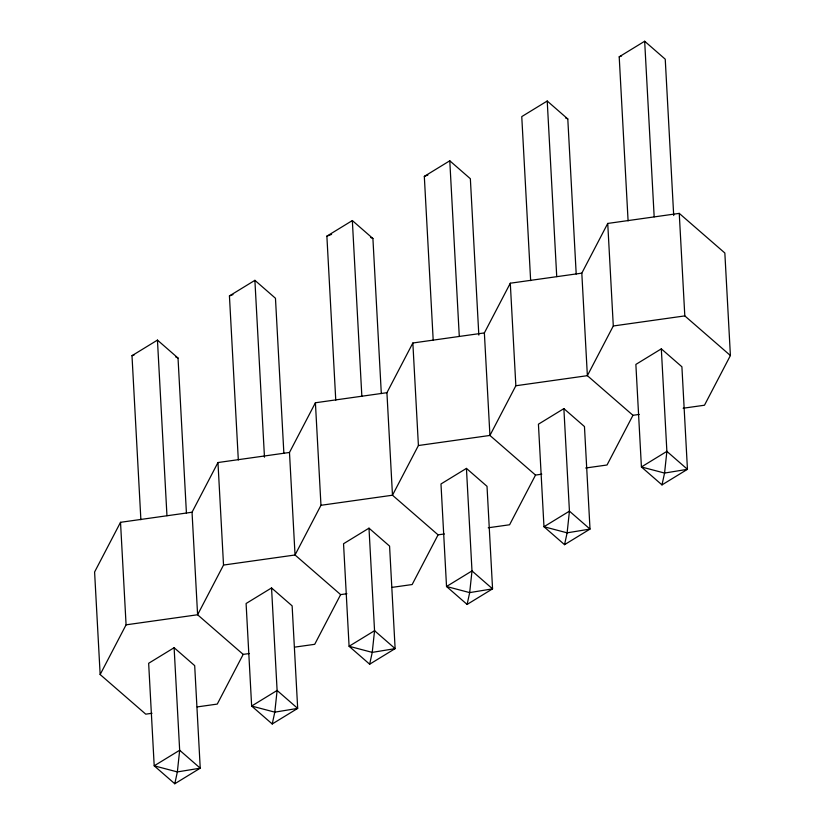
<?xml version="1.0" encoding="UTF-8"?>
<svg xmlns="http://www.w3.org/2000/svg" width="825" height="825" viewBox="0 0 825 825"><rect width="100%" height="100%" fill="white"/><g stroke="black" fill="none" stroke-linecap="round" stroke-linejoin="round"><path stroke-width="1.24" d="M174.787 783.75L177.354 771.922L179.664 750.245L174.116 647.708L148.655 663.279L154.203 765.817L174.787 783.75L200.238 768.178L194.69 665.641L174.116 647.708M272.229 723.979L274.797 712.15L277.107 690.463L271.549 587.936L246.097 603.508L251.646 706.045L272.229 723.979L297.681 708.397L292.132 605.87L271.549 587.936M369.662 664.208L372.24 652.379L374.55 630.692L368.992 528.165L343.54 543.737L349.088 646.274L369.662 664.208L395.123 648.625L389.575 546.098L368.992 528.165M467.105 604.436L469.683 592.608L471.993 570.921L466.434 468.394L440.983 483.966L446.531 586.503L467.105 604.436L492.566 588.854L487.018 486.327L466.434 468.394M564.548 544.665L567.126 532.837L569.436 511.149L563.877 408.623L538.426 424.194L543.974 526.732L564.548 544.665L590.009 529.083L584.461 426.556L563.877 408.623M661.99 484.894L664.568 473.065L666.878 451.378L661.32 348.851L635.869 364.423L641.417 466.96L661.99 484.894L687.452 469.312L681.904 366.785L661.32 348.851M683.141 408.231L704.478 405.23L730.403 355.534L724.845 252.997L679.253 213.376L607.736 223.441L581.811 273.147L510.293 283.212L484.368 332.918L412.851 342.994L386.925 392.69L315.408 402.765L289.482 452.461L217.965 462.536L192.039 512.232L120.522 522.308L94.597 572.003L100.155 674.541L145.747 714.161L152.017 713.274M100.155 674.541L126.081 624.834L120.522 522.308M217.965 462.536L223.523 565.063L197.598 614.759L126.081 624.834M249.459 653.503L243.189 654.39L217.264 704.086L197.185 706.912M315.408 402.765L320.966 505.292L295.041 554.988L223.523 565.063M346.902 593.732L340.632 594.619L314.707 644.315L294.628 647.14M412.851 342.994L418.409 445.521L392.483 495.217L320.966 505.292M444.345 533.961L438.075 534.847L412.149 584.543L392.071 587.369M510.293 283.212L515.852 385.749L489.926 435.445L418.409 445.521M541.788 474.189L535.518 475.076L509.592 524.772L488.256 527.773M607.736 223.441L613.295 325.978L587.369 375.674L515.852 385.749M639.231 414.418L632.961 415.305L607.035 465.001L585.698 468.002M576.201 274.034L567.796 118.955L547.222 101.021L521.761 116.603L530.65 280.655M628.093 220.883L619.204 56.822L644.665 41.25L665.239 59.183L673.705 215.542M433.207 340.426L424.318 176.375L449.78 160.792L470.353 178.726L478.83 335.094M335.765 400.197L326.875 236.146L352.337 220.564L372.91 238.497L381.315 393.577M140.879 519.74L131.99 355.688L157.451 340.106L178.025 358.04L186.429 513.119M238.322 459.968L229.432 295.917L254.894 280.335L275.468 298.268L283.872 453.348M619.204 56.822L621.565 55.956M424.318 176.375L427.866 175.055M326.875 236.146L331.598 234.393M229.432 295.917L232.98 294.597M131.99 355.688L134.351 354.812M613.295 325.978L684.812 315.903L730.403 355.534M565.548 117.934L567.796 118.955M370.662 237.487L372.91 238.497M175.787 357.029L178.025 358.04M632.961 415.305L587.369 375.674L581.811 273.147M535.518 475.076L489.926 435.445L484.368 332.918M438.075 534.847L392.483 495.217L386.925 392.69M340.632 594.619L295.041 554.988L289.482 452.461M243.189 654.39L197.598 614.759L192.039 512.232M679.253 213.376L684.812 315.903M644.665 41.25L654.173 216.841M547.222 101.021L556.731 276.612M449.78 160.792L459.288 336.383M352.337 220.564L361.845 396.155M254.894 280.335L264.474 457.205M157.451 340.106L166.959 515.697M569.436 511.149L543.974 526.732L567.126 532.837L590.009 529.083L569.436 511.149M666.878 451.378L641.417 466.96L664.568 473.065L687.452 469.312L666.878 451.378M471.993 570.921L446.531 586.503L469.683 592.608L492.566 588.854L471.993 570.921M374.55 630.692L349.088 646.274L372.24 652.379L395.123 648.625L374.55 630.692M179.664 750.245L154.203 765.817L177.354 771.922L200.238 768.178L179.664 750.245M277.107 690.463L251.646 706.045L274.797 712.15L297.681 708.397L277.107 690.463"/></g></svg>
